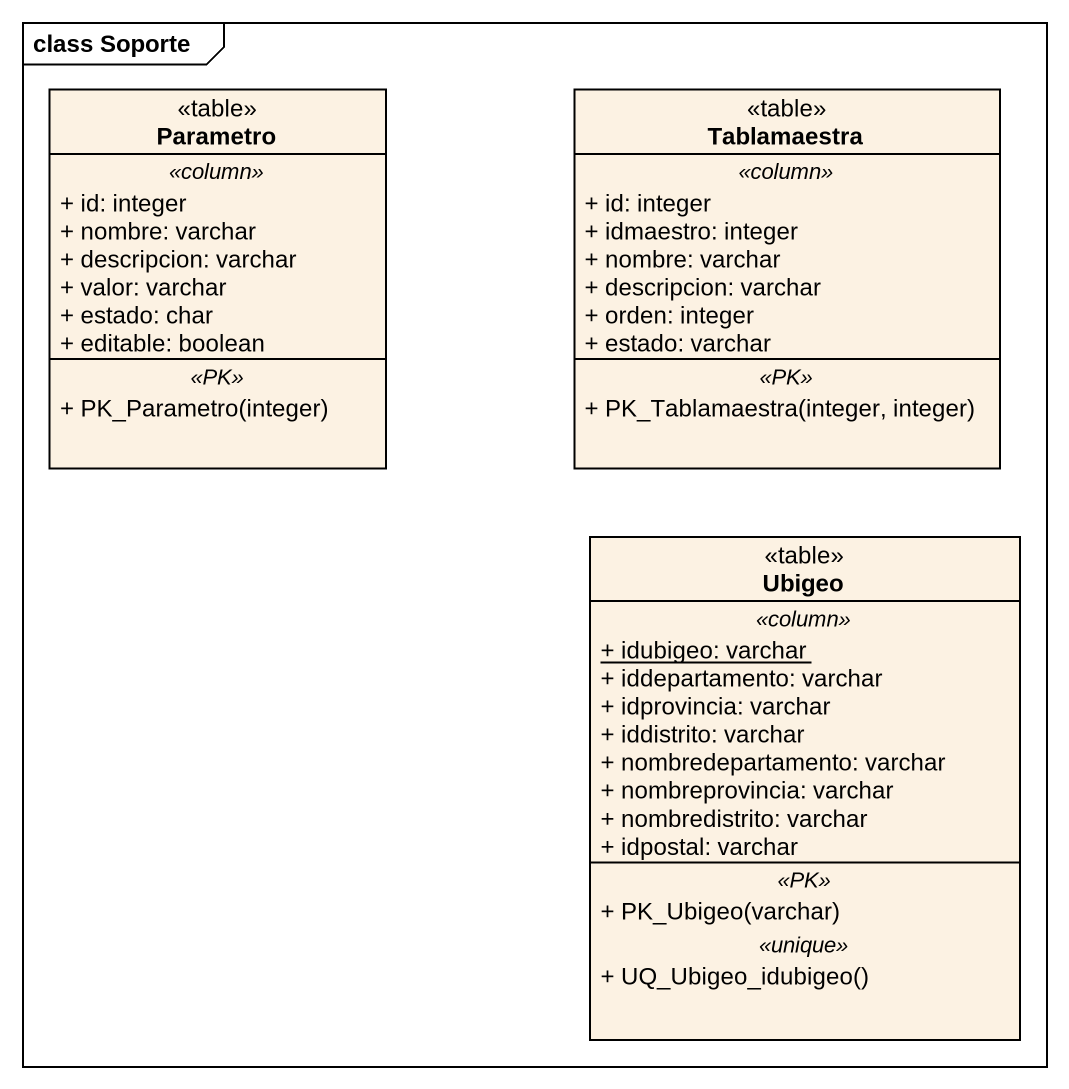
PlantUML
@startuml
mainframe class Soporte
hide circle
hide empty members
skinparam classAttributeIconSize 0
class Parametro <<table>> {
  .. <<column>> ..
  + id: integer
  + nombre: varchar
  + descripcion: varchar
  + valor: varchar
  + estado: char
  + editable: boolean
  .. <<PK>> ..
  + PK_Parametro(integer)
}
class Tablamaestra <<table>> {
  .. <<column>> ..
  + id: integer
  + idmaestro: integer
  + nombre: varchar
  + descripcion: varchar
  + orden: integer
  + estado: varchar
  .. <<PK>> ..
  + PK_Tablamaestra(integer, integer)
}
class Ubigeo <<table>> {
  .. <<column>> ..
  {static} + idubigeo: varchar
  + iddepartamento: varchar
  + idprovincia: varchar
  + iddistrito: varchar
  + nombredepartamento: varchar
  + nombreprovincia: varchar
  + nombredistrito: varchar
  + idpostal: varchar
  .. <<PK>> ..
  + PK_Ubigeo(varchar)
  .. <<unique>> ..
  + UQ_Ubigeo_idubigeo()
}
@enduml
